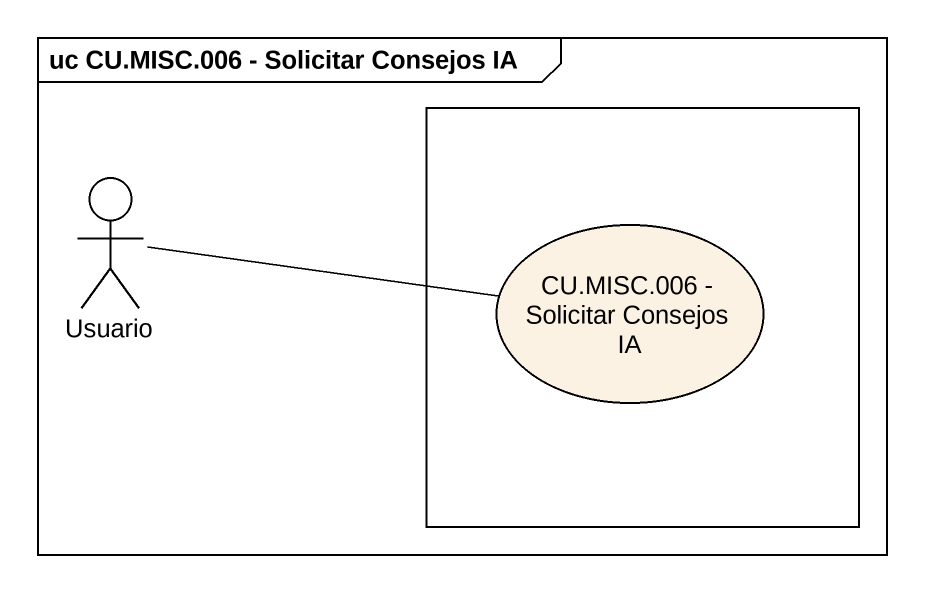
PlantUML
@startuml
mainframe uc CU.MISC.006 - Solicitar Consejos IA
actor Usuario
rectangle " " as rectangle1 {
  usecase "CU.MISC.006 - Solicitar Consejos IA" as CU_MISC_006_Solicitar
}
Usuario -right- CU_MISC_006_Solicitar
@enduml
